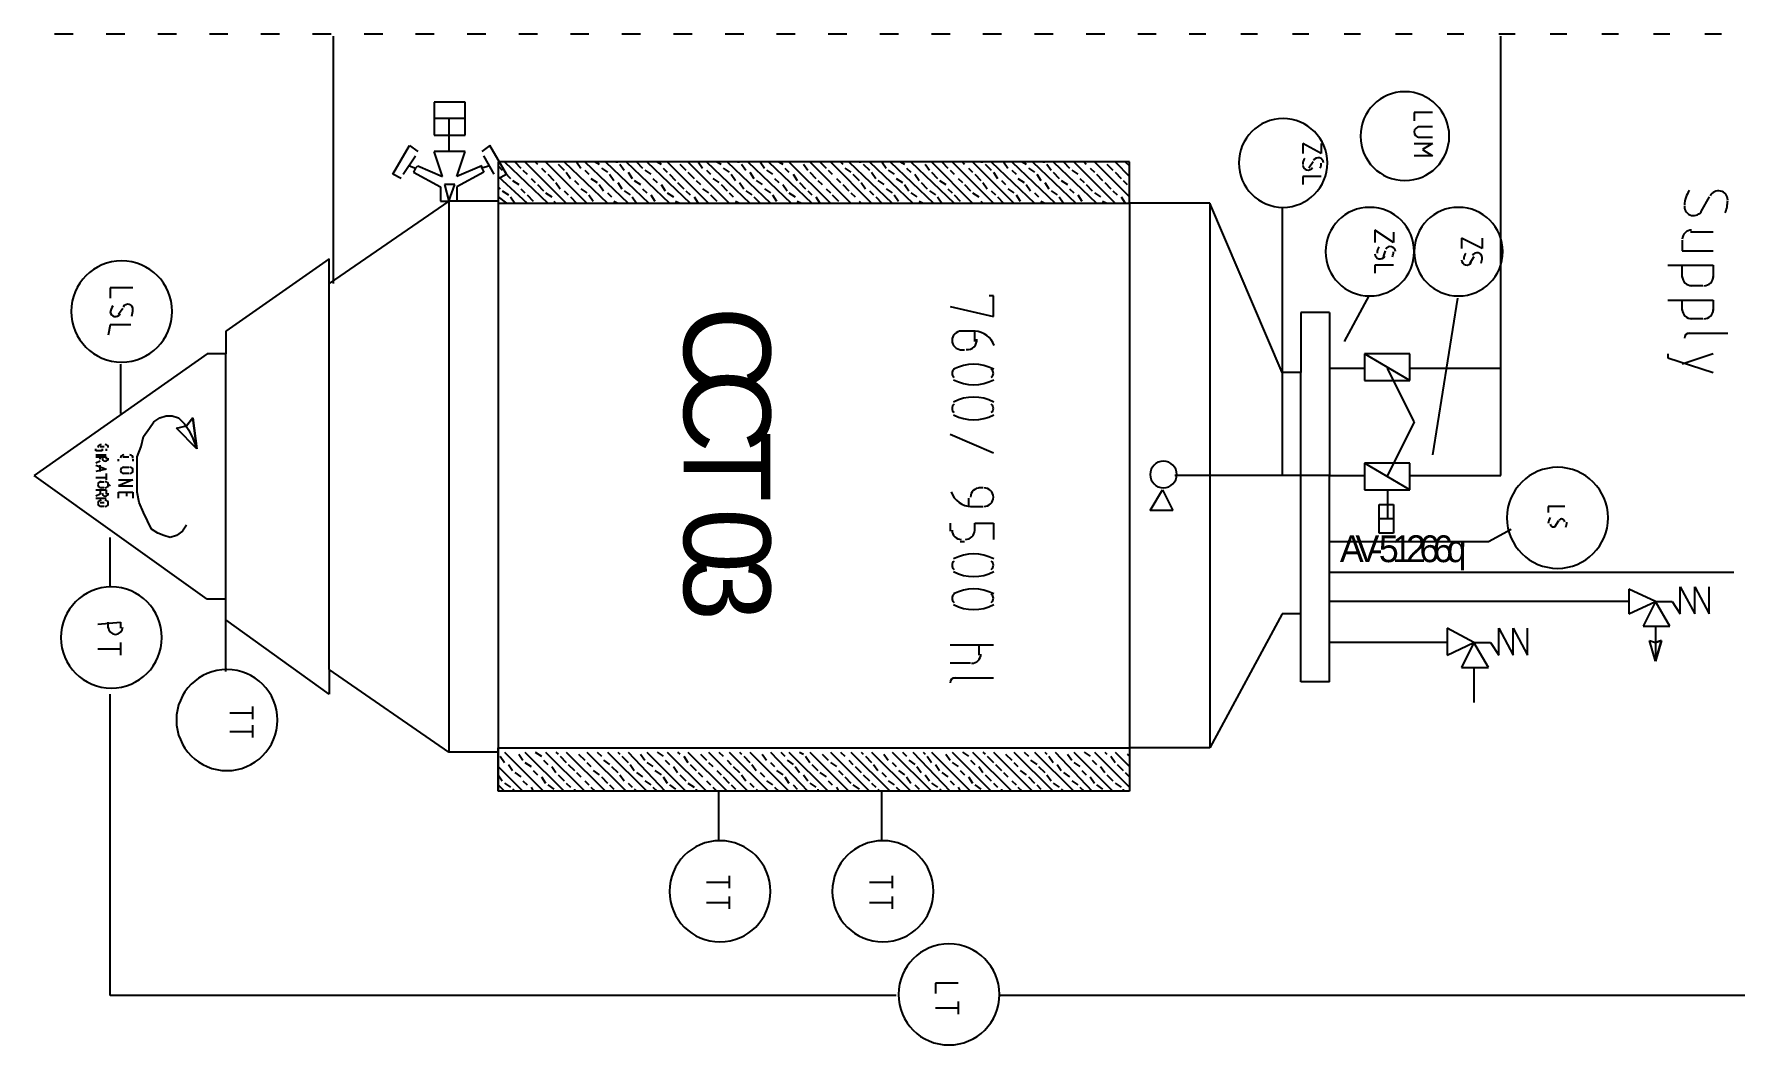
# Model space of a CAD drawing. Header units: millimetres. Extents: x 0 to 33.1, y 1.5 to 45.3.
# Drawn here: x 9.564 to 10.939, y 29.433 to 30.249 of the extents above; entities that cross this region are included whole.
import ezdxf

# ---------------------------------------------------------------- set-up
doc = ezdxf.new("R2010")
doc.units = ezdxf.units.MM
doc.header["$MEASUREMENT"] = 0
doc.layers.get('0').update_dxf_attribs({"linetype": 'CONTINUOUS'})

msp = doc.modelspace()

# ---------------------------------------------------------------- linework, layer by layer
at = {"color": 140, "linetype": 'Continuous'}
for p, q in [((9.59614, 30.2494), (9.58111, 30.2494)), ((9.63781, 30.2494), (9.62278, 30.2494)), ((9.67947, 30.2494), (9.66444, 30.2494)), ((9.72114, 30.2494), (9.70611, 30.2494)), ((9.76281, 30.2494), (9.74778, 30.2494)), ((9.80447, 30.2494), (9.78944, 30.2494)), ((9.8061, 30.2478), (9.8061, 30.0478)), ((9.84614, 30.2494), (9.83111, 30.2494)), ((9.88781, 30.2494), (9.87278, 30.2494)), ((9.92947, 30.2494), (9.91444, 30.2494)), ((9.97114, 30.2494), (9.95611, 30.2494)), ((10.0128, 30.2494), (9.99778, 30.2494)), ((10.0545, 30.2494), (10.0394, 30.2494)), ((10.0961, 30.2494), (10.0811, 30.2494)), ((10.1378, 30.2494), (10.1228, 30.2494)), ((10.1795, 30.2494), (10.1644, 30.2494)), ((10.2211, 30.2494), (10.2061, 30.2494)), ((10.2628, 30.2494), (10.2478, 30.2494)), ((10.3045, 30.2494), (10.2894, 30.2494)), ((10.3461, 30.2494), (10.3311, 30.2494)), ((10.3878, 30.2494), (10.3728, 30.2494)), ((10.4295, 30.2494), (10.4144, 30.2494)), ((10.4711, 30.2494), (10.4561, 30.2494)), ((10.5111, 30.2494), (10.4978, 30.2494)), ((10.5528, 30.2494), (10.5394, 30.2494)), ((10.5945, 30.2494), (10.5811, 30.2494)), ((10.6361, 30.2494), (10.6228, 30.2494)), ((10.6778, 30.2494), (10.6644, 30.2494)), ((10.7195, 30.2494), (10.7061, 30.2494)), ((10.7611, 30.2494), (10.7478, 30.2494)), ((10.7495, 29.9761), (10.7495, 30.2478)), ((10.8028, 30.2494), (10.7894, 30.2494)), ((10.8445, 30.2494), (10.8311, 30.2494)), ((10.8861, 30.2494), (10.8728, 30.2494)), ((10.9278, 30.2494), (10.9144, 30.2494)), ((9.91276, 30.1944), (9.88781, 30.1944)), ((9.88781, 30.1944), (9.88781, 30.1678)), ((9.91276, 30.1678), (9.91276, 30.1944)), ((9.91276, 30.1811), (9.88781, 30.1811)), ((9.89947, 30.1811), (9.89947, 30.1544)), ((10.6944, 30.1861), (10.6795, 30.1861)), ((10.6795, 30.1861), (10.6795, 30.1794)), ((9.88781, 30.1678), (9.91276, 30.1678)), ((10.6944, 30.1744), (10.6828, 30.1744)), ((10.6828, 30.1661), (10.6944, 30.1661)), ((9.85444, 30.1361), (9.86778, 30.1594)), ((9.86279, 30.1361), (9.87278, 30.1511)), ((9.86279, 30.1361), (9.87278, 30.1511)), ((9.86778, 30.1594), (9.87446, 30.1544)), ((9.91276, 30.1544), (9.88781, 30.1544)), ((9.89442, 30.1344), (9.88781, 30.1544)), ((9.90608, 30.1344), (9.91276, 30.1544)), ((9.93278, 30.1594), (9.92611, 30.1544)), ((9.93608, 30.1361), (9.92779, 30.1511)), ((9.94612, 30.1361), (9.93278, 30.1594)), ((10.6044, 30.1528), (10.5895, 30.1611)), ((10.5895, 30.1611), (10.5895, 30.1528)), ((10.6044, 30.1611), (10.6044, 30.1528)), ((10.6795, 30.1611), (10.6944, 30.1611)), ((10.6944, 30.1511), (10.6795, 30.1511)), ((10.6944, 30.1611), (10.6861, 30.1561)), ((10.6861, 30.1561), (10.6944, 30.1511)), ((9.86111, 30.1328), (9.85444, 30.1361)), ((9.86778, 30.1428), (9.87278, 30.1411)), ((9.87278, 30.1411), (9.8711, 30.1378)), ((9.8711, 30.1378), (9.89279, 30.1261)), ((9.87278, 30.1411), (9.87446, 30.1428)), ((9.87278, 30.1411), (9.87278, 30.1411)), ((9.87446, 30.1428), (9.89442, 30.1344)), ((9.92611, 30.1428), (9.90608, 30.1344)), ((9.92779, 30.1378), (9.90608, 30.1261)), ((9.92611, 30.1411), (9.92611, 30.1428)), ((9.93278, 30.1428), (9.92611, 30.1411)), ((9.92611, 30.1411), (9.92611, 30.1411)), ((9.92611, 30.1411), (9.92779, 30.1378)), ((9.93946, 30.1461), (9.93946, 29.6378)), ((10.4494, 30.1461), (9.93946, 30.1461)), ((9.93946, 30.1461), (9.93946, 30.1128)), ((10.4494, 30.1461), (9.93946, 30.1461)), ((9.93946, 30.1428), (9.94276, 30.1394)), ((9.93946, 30.1328), (9.94612, 30.1361)), ((9.94444, 30.1461), (9.97944, 30.1128)), ((9.94444, 30.1378), (9.94943, 30.1328)), ((9.95281, 30.1461), (9.95779, 30.1411)), ((9.95942, 30.1394), (9.96278, 30.1361)), ((9.9611, 30.1461), (9.99447, 30.1128)), ((9.96946, 30.1461), (9.97114, 30.1444)), ((9.97444, 30.1411), (9.97775, 30.1378)), ((9.97775, 30.1461), (10.0111, 30.1128)), ((9.97944, 30.1361), (9.98443, 30.1311)), ((9.98611, 30.1461), (9.98611, 30.1461)), ((9.98779, 30.1444), (9.99278, 30.1394)), ((9.99278, 30.1461), (10.0278, 30.1128)), ((9.99447, 30.1378), (9.99778, 30.1328)), ((10.0028, 30.1461), (10.0061, 30.1411)), ((10.0094, 30.1461), (10.0444, 30.1128)), ((10.0094, 30.1394), (10.0128, 30.1361)), ((10.0178, 30.1461), (10.0211, 30.1444)), ((10.0228, 30.1411), (10.0278, 30.1378)), ((10.0261, 30.1461), (10.0611, 30.1128)), ((10.0295, 30.1361), (10.0328, 30.1311)), ((10.0344, 30.1461), (10.0361, 30.1461)), ((10.0378, 30.1444), (10.0411, 30.1394)), ((10.0428, 30.1461), (10.0778, 30.1128)), ((10.0444, 30.1378), (10.0478, 30.1328)), ((10.0511, 30.1461), (10.0561, 30.1411)), ((10.0578, 30.1394), (10.0628, 30.1361)), ((10.0595, 30.1461), (10.0945, 30.1128)), ((10.0678, 30.1461), (10.0711, 30.1444)), ((10.0727, 30.1411), (10.0761, 30.1378)), ((10.0761, 30.1461), (10.1094, 30.1128)), ((10.0778, 30.1361), (10.0828, 30.1311)), ((10.0844, 30.1461), (10.0844, 30.1461)), ((10.0861, 30.1444), (10.0911, 30.1394)), ((10.0928, 30.1461), (10.1261, 30.1128)), ((10.0928, 30.1378), (10.0978, 30.1328)), ((10.1011, 30.1461), (10.1044, 30.1411)), ((10.1078, 30.1461), (10.1428, 30.1128)), ((10.1078, 30.1394), (10.1111, 30.1361)), ((10.1161, 30.1461), (10.1195, 30.1444)), ((10.1211, 30.1411), (10.1261, 30.1378)), ((10.1245, 30.1461), (10.1594, 30.1128)), ((10.1278, 30.1361), (10.1311, 30.1311)), ((10.1328, 30.1461), (10.1344, 30.1461)), ((10.1361, 30.1444), (10.1394, 30.1394)), ((10.1411, 30.1461), (10.1761, 30.1128)), ((10.1428, 30.1378), (10.1461, 30.1328)), ((10.1511, 30.1461), (10.1545, 30.1411)), ((10.1561, 30.1394), (10.1611, 30.1361)), ((10.1578, 30.1461), (10.1928, 30.1128)), ((10.1661, 30.1461), (10.1694, 30.1444)), ((10.1711, 30.1411), (10.1744, 30.1378)), ((10.1744, 30.1461), (10.2078, 30.1128)), ((10.1778, 30.1361), (10.1811, 30.1311)), ((10.1828, 30.1461), (10.1828, 30.1461)), ((10.1861, 30.1444), (10.1895, 30.1394)), ((10.1911, 30.1461), (10.2244, 30.1128)), ((10.1911, 30.1378), (10.1961, 30.1328)), ((10.1994, 30.1461), (10.2044, 30.1411)), ((10.2061, 30.1394), (10.2094, 30.1361)), ((10.2078, 30.1461), (10.2411, 30.1128)), ((10.2161, 30.1461), (10.2178, 30.1444)), ((10.2195, 30.1411), (10.2244, 30.1378)), ((10.2228, 30.1461), (10.2578, 30.1128)), ((10.2261, 30.1361), (10.2311, 30.1311)), ((10.2311, 30.1461), (10.2328, 30.1461)), ((10.2344, 30.1444), (10.2394, 30.1394)), ((10.2394, 30.1461), (10.2745, 30.1128)), ((10.2411, 30.1378), (10.2445, 30.1328)), ((10.2495, 30.1461), (10.2528, 30.1411)), ((10.2544, 30.1394), (10.2594, 30.1361)), ((10.2561, 30.1461), (10.2911, 30.1128)), ((10.2644, 30.1461), (10.2678, 30.1444)), ((10.2694, 30.1411), (10.2728, 30.1378)), ((10.2728, 30.1461), (10.3078, 30.1128)), ((10.2761, 30.1361), (10.2795, 30.1311)), ((10.2811, 30.1461), (10.2811, 30.1461)), ((10.2844, 30.1444), (10.2878, 30.1394)), ((10.2894, 30.1461), (10.3227, 30.1128)), ((10.2894, 30.1378), (10.2944, 30.1328)), ((10.2978, 30.1461), (10.3028, 30.1411)), ((10.3045, 30.1394), (10.3078, 30.1361)), ((10.3061, 30.1461), (10.3395, 30.1128)), ((10.3145, 30.1461), (10.3161, 30.1444)), ((10.3194, 30.1411), (10.3227, 30.1378)), ((10.3227, 30.1461), (10.3561, 30.1128)), ((10.3244, 30.1361), (10.3294, 30.1311)), ((10.3294, 30.1461), (10.3311, 30.1461)), ((10.3328, 30.1444), (10.3378, 30.1394)), ((10.3378, 30.1461), (10.3728, 30.1128)), ((10.3395, 30.1378), (10.3428, 30.1328)), ((10.3478, 30.1461), (10.3511, 30.1411)), ((10.3544, 30.1461), (10.3894, 30.1128)), ((10.3544, 30.1394), (10.3578, 30.1361)), ((10.3628, 30.1461), (10.3661, 30.1444)), ((10.3678, 30.1411), (10.3728, 30.1378)), ((10.3711, 30.1461), (10.4061, 30.1128)), ((10.3745, 30.1361), (10.3778, 30.1311)), ((10.3794, 30.1461), (10.3811, 30.1461)), ((10.3828, 30.1444), (10.3861, 30.1394)), ((10.3878, 30.1461), (10.4228, 30.1128)), ((10.3878, 30.1378), (10.3928, 30.1328)), ((10.3961, 30.1461), (10.4011, 30.1411)), ((10.4028, 30.1394), (10.4078, 30.1361)), ((10.4045, 30.1461), (10.4378, 30.1128)), ((10.4128, 30.1461), (10.4144, 30.1444)), ((10.4178, 30.1411), (10.4211, 30.1378)), ((10.4211, 30.1461), (10.4494, 30.1178)), ((10.4228, 30.1361), (10.4278, 30.1311)), ((10.4295, 30.1461), (10.4295, 30.1461)), ((10.4311, 30.1444), (10.4361, 30.1394)), ((10.4378, 30.1461), (10.4494, 30.1344)), ((10.4378, 30.1378), (10.4428, 30.1328)), ((10.4461, 30.1461), (10.4494, 30.1428)), ((10.4494, 30.1128), (10.4494, 30.1461)), ((10.4494, 30.1128), (10.4494, 30.1461)), ((10.5978, 30.1461), (10.5945, 30.1411)), ((10.7495, 29.8928), (10.7495, 30.1378)), ((9.89279, 30.1261), (9.89279, 30.1144)), ((9.90446, 30.1278), (9.89611, 30.1278)), ((9.89611, 30.1278), (9.89947, 30.1144)), ((9.89947, 30.1144), (9.90446, 30.1278)), ((9.90608, 30.1261), (9.90608, 30.1144)), ((9.93946, 30.1344), (9.96278, 30.1128)), ((9.93946, 30.1261), (9.94114, 30.1244)), ((9.94276, 30.1228), (9.94775, 30.1194)), ((9.95111, 30.1311), (9.95611, 30.1278)), ((9.95779, 30.1244), (9.9611, 30.1211)), ((9.9661, 30.1328), (9.96946, 30.1294)), ((9.97114, 30.1278), (9.97613, 30.1228)), ((9.98611, 30.1294), (9.98942, 30.1244)), ((9.99278, 30.1228), (9.9961, 30.1194)), ((10.0011, 30.1311), (10.0044, 30.1278)), ((10.0061, 30.1244), (10.0111, 30.1211)), ((10.0144, 30.1328), (10.0194, 30.1294)), ((10.0211, 30.1278), (10.0245, 30.1228)), ((10.0361, 30.1294), (10.0394, 30.1244)), ((10.0411, 30.1228), (10.0461, 30.1194)), ((10.0494, 30.1311), (10.0545, 30.1278)), ((10.0561, 30.1244), (10.0595, 30.1211)), ((10.0645, 30.1328), (10.0678, 30.1294)), ((10.0711, 30.1278), (10.0744, 30.1228)), ((10.0844, 30.1294), (10.0895, 30.1244)), ((10.0911, 30.1228), (10.0945, 30.1194)), ((10.0994, 30.1311), (10.1028, 30.1278)), ((10.1044, 30.1244), (10.1094, 30.1211)), ((10.1128, 30.1328), (10.1178, 30.1294)), ((10.1195, 30.1278), (10.1245, 30.1228)), ((10.1344, 30.1294), (10.1378, 30.1244)), ((10.1394, 30.1228), (10.1444, 30.1194)), ((10.1478, 30.1311), (10.1528, 30.1278)), ((10.1545, 30.1244), (10.1594, 30.1211)), ((10.1628, 30.1328), (10.1661, 30.1294)), ((10.1694, 30.1278), (10.1728, 30.1228)), ((10.1828, 30.1294), (10.1878, 30.1244)), ((10.1895, 30.1228), (10.1928, 30.1194)), ((10.1977, 30.1311), (10.2011, 30.1278)), ((10.2044, 30.1244), (10.2078, 30.1211)), ((10.2128, 30.1328), (10.2161, 30.1294)), ((10.2178, 30.1278), (10.2228, 30.1228)), ((10.2328, 30.1294), (10.2361, 30.1244)), ((10.2394, 30.1228), (10.2428, 30.1194)), ((10.2461, 30.1311), (10.2511, 30.1278)), ((10.2528, 30.1244), (10.2578, 30.1211)), ((10.2611, 30.1328), (10.2661, 30.1294)), ((10.2678, 30.1278), (10.2711, 30.1228)), ((10.2811, 30.1294), (10.2861, 30.1244)), ((10.2878, 30.1228), (10.2928, 30.1194)), ((10.2961, 30.1311), (10.3011, 30.1278)), ((10.3028, 30.1244), (10.3061, 30.1211)), ((10.3111, 30.1328), (10.3145, 30.1294)), ((10.3161, 30.1278), (10.3211, 30.1228)), ((10.3311, 30.1294), (10.3344, 30.1244)), ((10.3378, 30.1228), (10.3411, 30.1194)), ((10.3461, 30.1311), (10.3494, 30.1278)), ((10.3511, 30.1244), (10.3561, 30.1211)), ((10.3594, 30.1328), (10.3644, 30.1294)), ((10.3661, 30.1278), (10.3695, 30.1228)), ((10.3811, 30.1294), (10.3844, 30.1244)), ((10.3861, 30.1228), (10.3911, 30.1194)), ((10.3944, 30.1311), (10.3995, 30.1278)), ((10.4011, 30.1244), (10.4045, 30.1211)), ((10.4094, 30.1328), (10.4128, 30.1294)), ((10.4144, 30.1278), (10.4194, 30.1228)), ((10.4295, 30.1294), (10.4345, 30.1244)), ((10.4361, 30.1228), (10.4395, 30.1194)), ((10.4444, 30.1311), (10.4477, 30.1278)), ((10.6044, 30.1344), (10.5895, 30.1344)), ((10.5895, 30.1344), (10.5895, 30.1278)), ((9.89947, 30.1144), (9.80279, 30.0478)), ((9.89947, 30.1144), (9.80279, 30.0478)), ((9.89279, 30.1144), (9.89947, 30.1144)), ((9.93946, 30.1144), (9.89947, 30.1144)), ((9.89947, 30.1144), (9.89947, 29.6694)), ((9.93946, 30.1144), (9.89947, 30.1144)), ((9.93946, 30.1144), (9.89947, 30.1144)), ((9.93946, 30.1144), (9.89947, 30.1144)), ((9.90608, 30.1144), (9.89947, 30.1144)), ((9.93946, 30.1178), (9.94612, 30.1128)), ((9.93946, 30.1128), (10.4494, 30.1128)), ((9.94943, 30.1178), (9.95281, 30.1128)), ((9.96278, 30.1194), (9.96778, 30.1144)), ((9.96946, 30.1128), (9.97114, 30.1128)), ((9.97775, 30.1211), (9.98281, 30.1178)), ((9.98443, 30.1144), (9.98611, 30.1128)), ((9.99778, 30.1178), (10.0028, 30.1128)), ((10.0128, 30.1194), (10.0161, 30.1144)), ((10.0194, 30.1128), (10.0194, 30.1128)), ((10.0278, 30.1211), (10.0311, 30.1178)), ((10.0328, 30.1144), (10.0361, 30.1128)), ((10.0478, 30.1178), (10.0511, 30.1128)), ((10.0628, 30.1194), (10.0661, 30.1144)), ((10.0678, 30.1128), (10.0694, 30.1128)), ((10.0761, 30.1211), (10.0811, 30.1178)), ((10.0828, 30.1144), (10.0861, 30.1128)), ((10.0978, 30.1178), (10.1011, 30.1128)), ((10.1111, 30.1194), (10.1161, 30.1144)), ((10.1178, 30.1128), (10.1178, 30.1128)), ((10.1261, 30.1211), (10.1294, 30.1178)), ((10.1311, 30.1144), (10.1344, 30.1128)), ((10.1461, 30.1178), (10.1511, 30.1128)), ((10.1611, 30.1194), (10.1644, 30.1144)), ((10.1661, 30.1128), (10.1678, 30.1128)), ((10.1744, 30.1211), (10.1795, 30.1178)), ((10.1811, 30.1144), (10.1845, 30.1128)), ((10.1961, 30.1178), (10.1994, 30.1128)), ((10.2094, 30.1194), (10.2145, 30.1144)), ((10.2161, 30.1128), (10.2161, 30.1128)), ((10.2244, 30.1211), (10.2278, 30.1178)), ((10.2311, 30.1144), (10.2328, 30.1128)), ((10.2445, 30.1178), (10.2495, 30.1128)), ((10.2594, 30.1194), (10.2628, 30.1144)), ((10.2661, 30.1128), (10.2661, 30.1128)), ((10.2728, 30.1211), (10.2778, 30.1178)), ((10.2795, 30.1144), (10.2828, 30.1128)), ((10.2944, 30.1178), (10.2978, 30.1128)), ((10.3078, 30.1194), (10.3128, 30.1144)), ((10.3145, 30.1128), (10.3161, 30.1128)), ((10.3227, 30.1211), (10.3278, 30.1178)), ((10.3294, 30.1144), (10.3311, 30.1128)), ((10.3428, 30.1178), (10.3478, 30.1128)), ((10.3578, 30.1194), (10.3611, 30.1144)), ((10.3644, 30.1128), (10.3644, 30.1128)), ((10.3728, 30.1211), (10.3761, 30.1178)), ((10.3778, 30.1144), (10.3811, 30.1128)), ((10.3928, 30.1178), (10.3961, 30.1128)), ((10.4078, 30.1194), (10.4111, 30.1144)), ((10.4128, 30.1128), (10.4144, 30.1128)), ((10.4211, 30.1211), (10.4261, 30.1178)), ((10.4278, 30.1144), (10.4311, 30.1128)), ((10.4428, 30.1178), (10.4461, 30.1128)), ((10.5144, 30.1128), (10.4494, 30.1128)), ((10.4494, 30.1128), (10.4494, 29.6728)), ((10.5727, 29.9761), (10.5144, 30.1128)), ((10.5144, 30.1128), (10.5144, 29.6728)), ((10.5727, 30.1094), (10.5727, 29.8928)), ((10.9178, 30.1178), (10.9111, 30.1061)), ((10.6628, 30.0811), (10.6478, 30.0911)), ((10.6478, 30.0911), (10.6478, 30.0811)), ((10.6628, 30.0894), (10.6628, 30.0811)), ((10.7344, 30.0761), (10.7178, 30.0844)), ((10.7178, 30.0844), (10.7178, 30.0761)), ((10.7344, 30.0844), (10.7344, 30.0761)), ((10.8961, 30.0828), (10.8961, 30.0744)), ((10.9211, 30.0894), (10.9028, 30.0894)), ((9.80279, 30.0678), (9.71946, 30.0094)), ((9.80279, 30.0478), (9.80279, 30.0678)), ((10.6561, 30.0744), (10.6545, 30.0694)), ((10.7278, 30.0694), (10.7244, 30.0644)), ((10.8961, 30.0744), (10.9211, 30.0744)), ((10.6628, 30.0628), (10.6478, 30.0628)), ((10.6478, 30.0628), (10.6478, 30.0561)), ((10.8844, 30.0628), (10.9211, 30.0628)), ((10.8961, 30.0528), (10.8961, 30.0628)), ((10.9211, 30.0628), (10.9211, 30.0528)), ((9.64442, 30.0444), (9.62608, 30.0444)), ((9.62608, 30.0444), (9.62608, 30.0361)), ((9.80279, 29.7361), (9.80279, 30.0478)), ((10.9128, 30.0461), (10.9028, 30.0461)), ((9.63613, 30.0278), (9.63276, 30.0228)), ((10.3045, 30.0294), (10.3395, 30.0211)), ((10.3395, 30.0378), (10.3361, 30.0378)), ((10.3395, 30.0211), (10.3395, 30.0378)), ((10.6428, 30.0378), (10.6228, 30.0011)), ((10.7145, 30.0361), (10.6944, 29.9094)), ((10.8844, 30.0344), (10.9211, 30.0344)), ((10.8961, 30.0261), (10.8961, 30.0344)), ((10.9211, 30.0344), (10.9211, 30.0261)), ((9.62608, 30.0144), (9.62446, 30.0061)), ((9.64279, 30.0144), (9.62608, 30.0144)), ((10.6111, 30.0244), (10.5878, 30.0244)), ((10.5878, 30.0244), (10.5878, 29.9761)), ((10.6111, 30.0244), (10.6111, 29.8928)), ((10.9128, 30.0194), (10.9028, 30.0194)), ((9.71946, 30.0094), (9.71946, 29.9911)), ((10.3244, 30.0094), (10.3128, 30.0094)), ((10.3244, 30.0011), (10.3244, 30.0094)), ((10.9011, 30.0078), (10.9328, 30.0078)), ((9.70443, 29.9911), (9.56446, 29.8928)), ((9.71946, 29.9911), (9.70443, 29.9911)), ((9.71946, 29.7928), (9.71946, 29.9911)), ((10.3128, 29.9944), (10.3161, 29.9944)), ((10.6761, 29.9911), (10.6394, 29.9911)), ((10.6394, 29.9911), (10.6394, 29.9694)), ((10.6761, 29.9694), (10.6394, 29.9911)), ((10.6761, 29.9694), (10.6761, 29.9911)), ((10.8844, 29.9911), (10.8844, 29.9878)), ((10.8844, 29.9878), (10.9211, 29.9761)), ((10.9211, 29.9911), (10.8961, 29.9828)), ((9.63444, 29.9828), (9.63444, 29.9428)), ((10.5878, 29.9761), (10.5727, 29.9761)), ((10.5878, 29.7811), (10.5878, 29.9761)), ((10.6111, 29.9794), (10.6394, 29.9794)), ((10.6795, 29.9361), (10.6578, 29.9794)), ((10.6761, 29.9794), (10.7495, 29.9794)), ((10.6394, 29.9694), (10.6761, 29.9694)), ((9.65278, 29.9244), (9.65776, 29.9311)), ((9.65776, 29.9311), (9.66114, 29.9361)), ((9.66114, 29.9361), (9.66613, 29.9394)), ((9.66613, 29.9394), (9.67111, 29.9411)), ((9.67111, 29.9411), (9.67611, 29.9411)), ((9.67611, 29.9411), (9.6811, 29.9394)), ((9.67947, 29.9311), (9.68778, 29.9328)), ((9.67947, 29.9311), (9.68778, 29.9328)), ((9.69612, 29.9144), (9.67947, 29.9311)), ((9.69612, 29.9144), (9.67947, 29.9311)), ((9.6811, 29.9394), (9.68608, 29.9344)), ((9.68608, 29.9344), (9.68946, 29.9294)), ((9.69276, 29.9394), (9.68778, 29.9328)), ((9.68778, 29.9328), (9.69276, 29.9394)), ((9.69612, 29.9144), (9.69276, 29.9394)), ((9.69276, 29.9394), (9.69612, 29.9144)), ((10.6795, 29.9361), (10.6578, 29.8928)), ((9.6511, 29.9161), (9.65278, 29.9244)), ((9.68946, 29.9294), (9.69276, 29.9228)), ((9.69276, 29.9228), (9.69612, 29.9144)), ((10.3045, 29.9261), (10.3395, 29.9111)), ((9.61442, 29.9128), (9.61442, 29.9144)), ((9.61947, 29.9128), (9.61442, 29.9128)), ((9.61442, 29.9094), (9.62278, 29.9094)), ((9.61442, 29.9078), (9.62278, 29.9078)), ((9.61778, 29.9044), (9.61442, 29.9028)), ((9.61778, 29.9161), (9.6211, 29.9161)), ((9.61778, 29.9061), (9.61778, 29.9078)), ((9.61947, 29.9144), (9.61947, 29.9128)), ((9.62278, 29.9144), (9.62278, 29.9128)), ((9.62278, 29.9078), (9.62278, 29.9061)), ((9.63276, 29.9044), (9.63276, 29.9061)), ((9.63613, 29.9078), (9.64111, 29.9078)), ((9.64442, 29.9061), (9.64442, 29.9044)), ((9.64779, 29.9078), (9.6511, 29.9161)), ((9.64779, 29.8978), (9.64779, 29.9078)), ((10.6761, 29.9028), (10.6394, 29.9028)), ((10.6394, 29.9028), (10.6394, 29.8811)), ((10.6761, 29.8811), (10.6394, 29.9028)), ((10.6761, 29.8811), (10.6761, 29.9028)), ((9.70443, 29.7928), (9.56446, 29.8928)), ((9.61442, 29.9011), (9.62278, 29.8978)), ((9.62278, 29.8978), (9.61442, 29.8961)), ((9.61442, 29.8911), (9.62278, 29.8911)), ((9.61778, 29.8961), (9.61778, 29.9011)), ((9.62278, 29.8944), (9.62278, 29.8894)), ((9.63276, 29.8894), (9.64442, 29.8894)), ((9.64442, 29.8894), (9.63276, 29.8844)), ((9.63613, 29.8994), (9.64111, 29.8994)), ((9.64111, 29.8944), (9.63613, 29.8944)), ((9.64779, 29.8894), (9.64779, 29.8978)), ((9.64779, 29.8794), (9.64779, 29.8894)), ((10.6111, 29.8928), (10.4861, 29.8928)), ((10.6111, 29.8928), (10.6394, 29.8928)), ((10.6111, 29.7261), (10.6111, 29.8928)), ((10.6761, 29.8928), (10.7495, 29.8928)), ((9.61442, 29.8811), (9.62278, 29.8811)), ((9.61778, 29.8778), (9.61442, 29.8761)), ((9.61778, 29.8878), (9.6211, 29.8878)), ((9.6211, 29.8828), (9.61778, 29.8828)), ((9.61778, 29.8811), (9.61778, 29.8778)), ((9.62278, 29.8811), (9.62278, 29.8778)), ((9.62446, 29.8861), (9.62608, 29.8844)), ((9.63276, 29.8844), (9.64442, 29.8844)), ((9.63276, 29.8744), (9.63276, 29.8794)), ((9.63276, 29.8794), (9.64442, 29.8794)), ((9.63943, 29.8761), (9.63943, 29.8794)), ((9.64442, 29.8794), (9.64442, 29.8744)), ((9.64947, 29.8711), (9.64779, 29.8794)), ((10.3311, 29.8828), (10.3278, 29.8828)), ((10.4661, 29.8644), (10.4761, 29.8811)), ((10.4761, 29.8811), (10.4844, 29.8644)), ((10.6394, 29.8811), (10.6761, 29.8811)), ((10.6578, 29.8811), (10.6578, 29.8578)), ((9.61442, 29.8744), (9.62278, 29.8744)), ((9.61778, 29.8711), (9.6211, 29.8711)), ((9.6211, 29.8678), (9.61778, 29.8678)), ((9.65278, 29.8628), (9.64947, 29.8711)), ((9.65608, 29.8561), (9.65278, 29.8628)), ((10.3194, 29.8744), (10.3194, 29.8678)), ((10.3211, 29.8678), (10.3311, 29.8678)), ((10.4844, 29.8644), (10.4661, 29.8644)), ((10.6511, 29.8694), (10.6628, 29.8694)), ((10.6511, 29.8461), (10.6511, 29.8694)), ((10.6628, 29.8694), (10.6628, 29.8461)), ((10.8011, 29.8678), (10.7878, 29.8678)), ((10.7878, 29.8678), (10.7878, 29.8628)), ((9.65944, 29.8494), (9.65608, 29.8561)), ((9.66444, 29.8461), (9.65944, 29.8494)), ((9.68446, 29.8478), (9.67947, 29.8444)), ((9.68778, 29.8528), (9.68446, 29.8478)), ((10.3045, 29.8544), (10.3045, 29.8478)), ((10.3244, 29.8478), (10.3244, 29.8544)), ((10.3244, 29.8544), (10.3395, 29.8544)), ((10.3395, 29.8544), (10.3395, 29.8411)), ((10.6628, 29.8578), (10.6511, 29.8578)), ((10.7394, 29.8394), (10.7578, 29.8494)), ((10.7961, 29.8561), (10.7928, 29.8511)), ((9.62608, 29.8028), (9.62608, 29.8428)), ((9.66943, 29.8444), (9.66444, 29.8461)), ((9.67443, 29.8428), (9.66943, 29.8444)), ((9.67947, 29.8444), (9.67443, 29.8428)), ((10.3128, 29.8394), (10.3161, 29.8394)), ((10.6111, 29.8394), (10.7394, 29.8394)), ((10.6628, 29.8461), (10.6511, 29.8461)), ((10.9378, 29.8144), (10.6111, 29.8144)), ((9.71946, 29.7928), (9.70443, 29.7928)), ((9.71946, 29.7761), (9.71946, 29.7928)), ((10.8745, 29.7911), (10.8528, 29.8011)), ((10.8528, 29.8011), (10.8528, 29.7811)), ((10.8944, 29.7811), (10.8944, 29.8028)), ((10.8944, 29.8028), (10.9061, 29.7811)), ((10.9061, 29.7811), (10.9061, 29.8028)), ((10.9061, 29.8028), (10.9178, 29.7811)), ((10.9178, 29.7811), (10.9178, 29.8028)), ((10.5727, 29.7811), (10.5144, 29.6728)), ((10.5878, 29.7811), (10.5727, 29.7811)), ((10.5878, 29.7261), (10.5878, 29.7811)), ((10.8528, 29.7911), (10.6111, 29.7911)), ((10.8528, 29.7811), (10.8745, 29.7911)), ((10.8745, 29.7911), (10.8644, 29.7711)), ((10.8861, 29.7711), (10.8745, 29.7911)), ((10.8745, 29.7911), (10.8878, 29.7911)), ((10.8878, 29.7911), (10.8944, 29.7811)), ((9.6161, 29.7728), (9.63444, 29.7744)), ((9.62446, 29.7694), (9.62446, 29.7744)), ((9.63444, 29.7744), (9.63444, 29.7694)), ((9.80279, 29.7161), (9.71946, 29.7761)), ((9.71946, 29.7344), (9.71946, 29.7761)), ((10.7278, 29.7578), (10.7061, 29.7694)), ((10.7061, 29.7694), (10.7061, 29.7478)), ((10.7478, 29.7478), (10.7478, 29.7694)), ((10.7478, 29.7694), (10.7594, 29.7478)), ((10.7594, 29.7478), (10.7594, 29.7694)), ((10.7594, 29.7694), (10.7711, 29.7478)), ((10.7711, 29.7478), (10.7711, 29.7694)), ((10.8644, 29.7711), (10.8861, 29.7711)), ((10.8745, 29.7711), (10.8745, 29.7428)), ((9.6161, 29.7528), (9.63444, 29.7528)), ((9.63444, 29.7578), (9.63444, 29.7478)), ((10.3045, 29.7561), (10.3395, 29.7561)), ((10.3278, 29.7561), (10.3278, 29.7478)), ((10.7061, 29.7578), (10.6111, 29.7578)), ((10.7061, 29.7478), (10.7278, 29.7578)), ((10.7278, 29.7578), (10.7178, 29.7378)), ((10.7394, 29.7378), (10.7278, 29.7578)), ((10.7278, 29.7578), (10.7411, 29.7578)), ((10.7411, 29.7578), (10.7478, 29.7478)), ((10.8745, 29.7428), (10.8695, 29.7594)), ((10.8695, 29.7594), (10.8745, 29.7578)), ((10.8745, 29.7428), (10.8794, 29.7594)), ((10.8794, 29.7594), (10.8745, 29.7578)), ((10.8745, 29.7578), (10.8794, 29.7594)), ((10.8794, 29.7594), (10.8745, 29.7428)), ((10.3211, 29.7411), (10.3045, 29.7411)), ((10.7178, 29.7378), (10.7394, 29.7378)), ((10.7278, 29.7378), (10.7278, 29.7094)), ((9.80279, 29.7361), (9.80279, 29.7161)), ((9.89947, 29.6694), (9.80279, 29.7361)), ((9.89947, 29.6694), (9.80279, 29.7361)), ((10.3078, 29.7294), (10.3395, 29.7294)), ((10.6111, 29.7261), (10.5878, 29.7261)), ((9.62608, 29.4728), (9.62608, 29.7161)), ((9.72276, 29.7011), (9.7411, 29.7011)), ((9.7411, 29.7061), (9.7411, 29.6961)), ((9.72276, 29.6861), (9.7411, 29.6861)), ((9.7411, 29.6911), (9.7411, 29.6811)), ((9.93946, 29.6694), (9.89947, 29.6694)), ((9.93946, 29.6694), (9.89947, 29.6694)), ((9.93946, 29.6378), (9.93946, 29.6728)), ((9.93946, 29.6728), (10.4494, 29.6728)), ((9.94444, 29.6694), (9.97613, 29.6378)), ((9.9611, 29.6694), (9.99278, 29.6378)), ((9.96946, 29.6694), (9.97444, 29.6661)), ((9.97775, 29.6694), (10.0094, 29.6378)), ((9.98611, 29.6694), (9.98779, 29.6678)), ((9.99447, 29.6694), (10.0261, 29.6378)), ((10.0111, 29.6694), (10.0428, 29.6378)), ((10.0194, 29.6694), (10.0228, 29.6661)), ((10.0278, 29.6694), (10.0595, 29.6378)), ((10.0361, 29.6694), (10.0378, 29.6678)), ((10.0444, 29.6694), (10.0744, 29.6378)), ((10.0595, 29.6694), (10.0911, 29.6378)), ((10.0678, 29.6694), (10.0727, 29.6661)), ((10.0761, 29.6694), (10.1078, 29.6378)), ((10.0844, 29.6694), (10.0861, 29.6678)), ((10.0928, 29.6694), (10.1245, 29.6378)), ((10.1094, 29.6694), (10.1411, 29.6378)), ((10.1178, 29.6694), (10.1211, 29.6661)), ((10.1261, 29.6694), (10.1578, 29.6378)), ((10.1344, 29.6694), (10.1361, 29.6678)), ((10.1428, 29.6694), (10.1744, 29.6378)), ((10.1594, 29.6694), (10.1895, 29.6378)), ((10.1678, 29.6694), (10.1711, 29.6661)), ((10.1744, 29.6694), (10.2061, 29.6378)), ((10.1828, 29.6694), (10.1861, 29.6678)), ((10.1911, 29.6694), (10.2228, 29.6378)), ((10.2078, 29.6694), (10.2394, 29.6378)), ((10.2161, 29.6694), (10.2195, 29.6661)), ((10.2244, 29.6694), (10.2561, 29.6378)), ((10.2328, 29.6694), (10.2344, 29.6678)), ((10.2411, 29.6694), (10.2728, 29.6378)), ((10.2578, 29.6694), (10.2894, 29.6378)), ((10.2661, 29.6694), (10.2694, 29.6661)), ((10.2745, 29.6694), (10.3045, 29.6378)), ((10.2828, 29.6694), (10.2844, 29.6678)), ((10.2894, 29.6694), (10.3211, 29.6378)), ((10.3061, 29.6694), (10.3378, 29.6378)), ((10.3145, 29.6694), (10.3194, 29.6661)), ((10.3227, 29.6694), (10.3544, 29.6378)), ((10.3311, 29.6694), (10.3328, 29.6678)), ((10.3395, 29.6694), (10.3711, 29.6378)), ((10.3561, 29.6694), (10.3878, 29.6378)), ((10.3644, 29.6694), (10.3678, 29.6661)), ((10.3728, 29.6694), (10.4045, 29.6378)), ((10.3811, 29.6694), (10.3828, 29.6678)), ((10.3894, 29.6694), (10.4194, 29.6378)), ((10.4045, 29.6694), (10.4361, 29.6378)), ((10.4128, 29.6694), (10.4178, 29.6661)), ((10.4211, 29.6694), (10.4494, 29.6411)), ((10.4295, 29.6694), (10.4311, 29.6678)), ((10.4378, 29.6694), (10.4494, 29.6578)), ((10.5144, 29.6728), (10.4494, 29.6728)), ((10.4494, 29.6728), (10.4494, 29.6378)), ((10.4494, 29.6728), (10.4494, 29.6378)), ((9.93946, 29.6578), (9.95942, 29.6378)), ((9.94114, 29.6661), (9.94444, 29.6611)), ((9.94775, 29.6594), (9.95111, 29.6544)), ((9.95611, 29.6678), (9.95942, 29.6628)), ((9.9611, 29.6611), (9.9661, 29.6578)), ((9.97613, 29.6628), (9.97944, 29.6594)), ((9.98281, 29.6578), (9.98611, 29.6528)), ((9.98942, 29.6661), (9.99447, 29.6611)), ((9.9961, 29.6594), (10.0011, 29.6544)), ((10.0044, 29.6678), (10.0094, 29.6628)), ((10.0111, 29.6611), (10.0144, 29.6578)), ((10.0245, 29.6628), (10.0295, 29.6594)), ((10.0311, 29.6578), (10.0361, 29.6528)), ((10.0394, 29.6661), (10.0444, 29.6611)), ((10.0461, 29.6594), (10.0494, 29.6544)), ((10.0545, 29.6678), (10.0578, 29.6628)), ((10.0595, 29.6611), (10.0645, 29.6578)), ((10.0744, 29.6628), (10.0778, 29.6594)), ((10.0811, 29.6578), (10.0844, 29.6528)), ((10.0895, 29.6661), (10.0928, 29.6611)), ((10.0945, 29.6594), (10.0994, 29.6544)), ((10.1028, 29.6678), (10.1078, 29.6628)), ((10.1094, 29.6611), (10.1128, 29.6578)), ((10.1245, 29.6628), (10.1278, 29.6594)), ((10.1294, 29.6578), (10.1344, 29.6528)), ((10.1378, 29.6661), (10.1428, 29.6611)), ((10.1444, 29.6594), (10.1478, 29.6544)), ((10.1528, 29.6678), (10.1561, 29.6628)), ((10.1594, 29.6611), (10.1628, 29.6578)), ((10.1728, 29.6628), (10.1778, 29.6594)), ((10.1795, 29.6578), (10.1828, 29.6528)), ((10.1878, 29.6661), (10.1911, 29.6611)), ((10.1928, 29.6594), (10.1977, 29.6544)), ((10.2011, 29.6678), (10.2061, 29.6628)), ((10.2078, 29.6611), (10.2128, 29.6578)), ((10.2228, 29.6628), (10.2261, 29.6594)), ((10.2278, 29.6578), (10.2328, 29.6528)), ((10.2361, 29.6661), (10.2411, 29.6611)), ((10.2428, 29.6594), (10.2461, 29.6544)), ((10.2511, 29.6678), (10.2544, 29.6628)), ((10.2578, 29.6611), (10.2611, 29.6578)), ((10.2711, 29.6628), (10.2761, 29.6594)), ((10.2778, 29.6578), (10.2811, 29.6528)), ((10.2861, 29.6661), (10.2894, 29.6611)), ((10.2928, 29.6594), (10.2961, 29.6544)), ((10.3011, 29.6678), (10.3045, 29.6628)), ((10.3061, 29.6611), (10.3111, 29.6578)), ((10.3211, 29.6628), (10.3244, 29.6594)), ((10.3278, 29.6578), (10.3311, 29.6528)), ((10.3344, 29.6661), (10.3395, 29.6611)), ((10.3411, 29.6594), (10.3461, 29.6544)), ((10.3494, 29.6678), (10.3544, 29.6628)), ((10.3561, 29.6611), (10.3594, 29.6578)), ((10.3695, 29.6628), (10.3745, 29.6594)), ((10.3761, 29.6578), (10.3811, 29.6528)), ((10.3844, 29.6661), (10.3878, 29.6611)), ((10.3911, 29.6594), (10.3944, 29.6544)), ((10.3995, 29.6678), (10.4028, 29.6628)), ((10.4045, 29.6611), (10.4094, 29.6578)), ((10.4194, 29.6628), (10.4228, 29.6594)), ((10.4261, 29.6578), (10.4295, 29.6528)), ((10.4345, 29.6661), (10.4378, 29.6611)), ((10.4395, 29.6594), (10.4444, 29.6544)), ((10.4477, 29.6678), (10.4494, 29.6661)), ((9.93946, 29.6511), (9.94276, 29.6461)), ((9.93946, 29.6428), (9.94444, 29.6378)), ((9.94444, 29.6444), (9.94943, 29.6411)), ((9.95281, 29.6528), (9.95779, 29.6494)), ((9.95942, 29.6461), (9.96278, 29.6428)), ((9.96778, 29.6544), (9.97114, 29.6511)), ((9.97444, 29.6494), (9.97775, 29.6444)), ((9.97944, 29.6428), (9.98443, 29.6394)), ((9.98779, 29.6511), (9.99278, 29.6461)), ((9.99447, 29.6444), (9.99778, 29.6411)), ((10.0028, 29.6528), (10.0061, 29.6494)), ((10.0094, 29.6461), (10.0128, 29.6428)), ((10.0161, 29.6544), (10.0211, 29.6511)), ((10.0228, 29.6494), (10.0278, 29.6444)), ((10.0295, 29.6428), (10.0328, 29.6394)), ((10.0378, 29.6511), (10.0411, 29.6461)), ((10.0444, 29.6444), (10.0478, 29.6411)), ((10.0511, 29.6528), (10.0561, 29.6494)), ((10.0578, 29.6461), (10.0628, 29.6428)), ((10.0661, 29.6544), (10.0711, 29.6511)), ((10.0727, 29.6494), (10.0761, 29.6444)), ((10.0778, 29.6428), (10.0828, 29.6394)), ((10.0861, 29.6511), (10.0911, 29.6461)), ((10.0928, 29.6444), (10.0978, 29.6411)), ((10.1011, 29.6528), (10.1044, 29.6494)), ((10.1078, 29.6461), (10.1111, 29.6428)), ((10.1161, 29.6544), (10.1195, 29.6511)), ((10.1211, 29.6494), (10.1261, 29.6444)), ((10.1278, 29.6428), (10.1311, 29.6394)), ((10.1361, 29.6511), (10.1394, 29.6461)), ((10.1428, 29.6444), (10.1461, 29.6411)), ((10.1511, 29.6528), (10.1545, 29.6494)), ((10.1561, 29.6461), (10.1611, 29.6428)), ((10.1644, 29.6544), (10.1694, 29.6511)), ((10.1711, 29.6494), (10.1744, 29.6444)), ((10.1778, 29.6428), (10.1811, 29.6394)), ((10.1861, 29.6511), (10.1895, 29.6461)), ((10.1911, 29.6444), (10.1961, 29.6411)), ((10.1994, 29.6528), (10.2044, 29.6494)), ((10.2061, 29.6461), (10.2094, 29.6428)), ((10.2145, 29.6544), (10.2178, 29.6511)), ((10.2195, 29.6494), (10.2244, 29.6444)), ((10.2261, 29.6428), (10.2311, 29.6394)), ((10.2344, 29.6511), (10.2394, 29.6461)), ((10.2411, 29.6444), (10.2445, 29.6411)), ((10.2495, 29.6528), (10.2528, 29.6494)), ((10.2544, 29.6461), (10.2594, 29.6428)), ((10.2628, 29.6544), (10.2678, 29.6511)), ((10.2694, 29.6494), (10.2728, 29.6444)), ((10.2761, 29.6428), (10.2795, 29.6394)), ((10.2844, 29.6511), (10.2878, 29.6461)), ((10.2894, 29.6444), (10.2944, 29.6411)), ((10.2978, 29.6528), (10.3028, 29.6494)), ((10.3045, 29.6461), (10.3078, 29.6428)), ((10.3128, 29.6544), (10.3161, 29.6511)), ((10.3194, 29.6494), (10.3227, 29.6444)), ((10.3244, 29.6428), (10.3294, 29.6394)), ((10.3328, 29.6511), (10.3378, 29.6461)), ((10.3395, 29.6444), (10.3428, 29.6411)), ((10.3478, 29.6528), (10.3511, 29.6494)), ((10.3544, 29.6461), (10.3578, 29.6428)), ((10.3611, 29.6544), (10.3661, 29.6511)), ((10.3678, 29.6494), (10.3728, 29.6444)), ((10.3745, 29.6428), (10.3778, 29.6394)), ((10.3828, 29.6511), (10.3861, 29.6461)), ((10.3878, 29.6444), (10.3928, 29.6411)), ((10.3961, 29.6528), (10.4011, 29.6494)), ((10.4028, 29.6461), (10.4078, 29.6428)), ((10.4111, 29.6544), (10.4144, 29.6511)), ((10.4178, 29.6494), (10.4211, 29.6444)), ((10.4228, 29.6428), (10.4278, 29.6394)), ((10.4311, 29.6511), (10.4361, 29.6461)), ((10.4378, 29.6444), (10.4428, 29.6411)), ((10.4461, 29.6528), (10.4494, 29.6494)), ((10.4494, 29.6378), (9.93946, 29.6378)), ((10.4494, 29.6378), (9.93946, 29.6378)), ((9.95111, 29.6394), (9.95281, 29.6378)), ((9.9661, 29.6411), (9.96778, 29.6378)), ((10.0011, 29.6394), (10.0011, 29.6378)), ((10.0144, 29.6411), (10.0178, 29.6378)), ((10.0494, 29.6394), (10.0511, 29.6378)), ((10.0645, 29.6411), (10.0678, 29.6378)), ((10.0994, 29.6394), (10.0994, 29.6378)), ((10.1128, 29.6411), (10.1161, 29.6378)), ((10.1178, 29.5978), (10.1178, 29.6378)), ((10.1478, 29.6394), (10.1495, 29.6378)), ((10.1628, 29.6411), (10.1661, 29.6378)), ((10.1977, 29.6394), (10.1977, 29.6378)), ((10.2128, 29.6411), (10.2145, 29.6378)), ((10.2461, 29.6394), (10.2478, 29.6378)), ((10.2495, 29.5978), (10.2495, 29.6378)), ((10.2611, 29.6411), (10.2644, 29.6378)), ((10.2961, 29.6394), (10.2978, 29.6378)), ((10.3111, 29.6411), (10.3128, 29.6378)), ((10.3461, 29.6394), (10.3461, 29.6378)), ((10.3594, 29.6411), (10.3628, 29.6378)), ((10.3944, 29.6394), (10.3961, 29.6378)), ((10.4094, 29.6411), (10.4128, 29.6378)), ((10.4444, 29.6394), (10.4444, 29.6378)), ((10.1078, 29.5644), (10.1261, 29.5644)), ((10.1261, 29.5694), (10.1261, 29.5594)), ((10.2394, 29.5644), (10.2578, 29.5644)), ((10.2578, 29.5694), (10.2578, 29.5594)), ((10.1078, 29.5478), (10.1261, 29.5478)), ((10.1261, 29.5528), (10.1261, 29.5428)), ((10.2394, 29.5478), (10.2578, 29.5478)), ((10.2578, 29.5528), (10.2578, 29.5428)), ((10.3111, 29.4828), (10.2928, 29.4828)), ((10.2928, 29.4828), (10.2928, 29.4744)), ((10.2611, 29.4728), (9.62608, 29.4728)), ((10.2928, 29.4628), (10.3111, 29.4628)), ((10.3111, 29.4678), (10.3111, 29.4578)), ((10.9794, 29.4728), (10.3445, 29.4728))]:
    msp.add_line(p, q, dxfattribs=at)
for points in [[(10.6719, 30.2028), (10.6521, 30.2028), (10.6361, 30.1868), (10.6361, 30.1669)], [(10.7078, 30.1669), (10.7078, 30.1868), (10.6917, 30.2028), (10.6719, 30.2028)], [(10.5736, 30.1811), (10.5538, 30.1811), (10.5378, 30.1651), (10.5378, 30.1453)], [(10.6094, 30.1453), (10.6094, 30.1651), (10.5934, 30.1811), (10.5736, 30.1811)], [(10.6361, 30.1669), (10.6361, 30.1471), (10.6521, 30.1311), (10.6719, 30.1311)], [(10.6719, 30.1311), (10.6917, 30.1311), (10.7078, 30.1471), (10.7078, 30.1669)], [(10.6795, 30.1703), (10.6794, 30.1681), (10.6813, 30.1661), (10.6836, 30.1661)], [(10.6837, 30.1744), (10.6813, 30.1744), (10.6795, 30.1726), (10.6795, 30.1703)], [(10.5378, 30.1453), (10.5378, 30.1256), (10.5538, 30.1094), (10.5736, 30.1094)], [(10.5736, 30.1094), (10.5934, 30.1094), (10.6094, 30.1256), (10.6094, 30.1453)], [(10.5911, 30.1489), (10.5901, 30.1475), (10.5895, 30.1458), (10.5895, 30.144)], [(10.5895, 30.1436), (10.5895, 30.1417), (10.5908, 30.14), (10.5926, 30.1396)], [(10.5926, 30.1396), (10.5945, 30.1392), (10.5964, 30.14), (10.5973, 30.1417)], [(10.6029, 30.1493), (10.6011, 30.1497), (10.5991, 30.1489), (10.5982, 30.1472)], [(10.6061, 30.1453), (10.6061, 30.1472), (10.6048, 30.1489), (10.6029, 30.1493)], [(10.6036, 30.1411), (10.6042, 30.1424), (10.6044, 30.1438), (10.6044, 30.1451)], [(10.9018, 30.1231), (10.8994, 30.1196), (10.8979, 30.1154), (10.8978, 30.1111)], [(10.927, 30.1225), (10.9236, 30.1233), (10.9201, 30.1218), (10.9186, 30.1186)], [(10.9328, 30.1153), (10.9328, 30.1188), (10.9304, 30.1218), (10.927, 30.1225)], [(10.6436, 30.1094), (10.6238, 30.1094), (10.6078, 30.0935), (10.6078, 30.0736)], [(10.6795, 30.0736), (10.6795, 30.0935), (10.6634, 30.1094), (10.6436, 30.1094)], [(10.7153, 30.1094), (10.6955, 30.1094), (10.6795, 30.0935), (10.6795, 30.0736)], [(10.7511, 30.0736), (10.7511, 30.0935), (10.7351, 30.1094), (10.7153, 30.1094)], [(10.8978, 30.1103), (10.8978, 30.1068), (10.9002, 30.1037), (10.9035, 30.1029)], [(10.9308, 30.1049), (10.9321, 30.1082), (10.9327, 30.1115), (10.9328, 30.115)], [(10.9035, 30.1029), (10.9069, 30.1022), (10.9104, 30.1037), (10.9119, 30.1069)], [(10.9036, 30.0911), (10.8995, 30.0911), (10.8961, 30.0878), (10.8961, 30.0836)], [(10.6078, 30.0736), (10.6078, 30.0539), (10.6238, 30.0378), (10.6436, 30.0378)], [(10.6436, 30.0378), (10.6634, 30.0378), (10.6795, 30.0539), (10.6795, 30.0736)], [(10.6478, 30.0719), (10.6478, 30.07), (10.6491, 30.0683), (10.6509, 30.0679)], [(10.6511, 30.0772), (10.6501, 30.0758), (10.6495, 30.0742), (10.6495, 30.0724)], [(10.6509, 30.0679), (10.6528, 30.0675), (10.6548, 30.0683), (10.6557, 30.07)], [(10.6612, 30.0776), (10.6594, 30.0781), (10.6574, 30.0772), (10.6566, 30.0756)], [(10.6644, 30.0736), (10.6644, 30.0756), (10.6631, 30.0772), (10.6612, 30.0776)], [(10.6619, 30.0694), (10.6625, 30.0707), (10.6628, 30.0721), (10.6628, 30.0735)], [(10.6795, 30.0736), (10.6795, 30.0539), (10.6955, 30.0378), (10.7153, 30.0378)], [(10.7153, 30.0378), (10.7351, 30.0378), (10.7511, 30.0539), (10.7511, 30.0736)], [(10.7211, 30.0722), (10.7201, 30.0707), (10.7195, 30.0692), (10.7195, 30.0674)], [(10.7313, 30.0726), (10.7294, 30.0732), (10.7274, 30.0722), (10.7266, 30.0706)], [(10.7344, 30.0686), (10.7344, 30.0706), (10.7331, 30.0722), (10.7313, 30.0726)], [(10.7336, 30.0644), (10.7342, 30.0657), (10.7344, 30.0671), (10.7344, 30.0685)], [(9.63525, 30.0661), (9.61274, 30.0661), (9.59446, 30.0479), (9.59446, 30.0253)], [(9.67611, 30.0253), (9.67611, 30.0479), (9.65782, 30.0661), (9.63525, 30.0661)], [(10.7178, 30.0669), (10.7178, 30.065), (10.7191, 30.0633), (10.721, 30.0629)], [(10.721, 30.0629), (10.7228, 30.0625), (10.7248, 30.0633), (10.7256, 30.065)], [(10.8961, 30.0536), (10.8961, 30.0494), (10.8995, 30.0461), (10.9036, 30.0461)], [(10.9136, 30.0461), (10.9178, 30.0461), (10.9211, 30.0494), (10.9211, 30.0536)], [(9.62804, 30.0299), (9.6269, 30.0282), (9.62619, 30.0261), (9.62614, 30.024)], [(9.64128, 30.031), (9.63937, 30.0315), (9.63747, 30.0306), (9.63656, 30.0289)], [(9.64442, 30.0269), (9.64442, 30.0289), (9.64312, 30.0306), (9.64128, 30.031)], [(9.64339, 30.0215), (9.64404, 30.0232), (9.64442, 30.025), (9.64442, 30.0268)], [(10.8961, 30.0269), (10.8961, 30.0228), (10.8995, 30.0194), (10.9036, 30.0194)], [(10.9136, 30.0194), (10.9178, 30.0194), (10.9211, 30.0228), (10.9211, 30.0269)], [(9.59446, 30.0253), (9.59446, 30.0028), (9.61274, 29.9844), (9.63525, 29.9844)], [(9.62608, 30.0253), (9.62608, 30.0233), (9.62744, 30.0217), (9.62929, 30.0213)], [(9.62929, 30.0213), (9.63118, 30.0208), (9.63308, 30.0217), (9.634, 30.0233)], [(9.63525, 29.9844), (9.65782, 29.9844), (9.67611, 30.0028), (9.67611, 30.0253)], [(10.3136, 30.0094), (10.3095, 30.0094), (10.3061, 30.0061), (10.3061, 30.0019)], [(10.3061, 30.0019), (10.3061, 29.9978), (10.3095, 29.9944), (10.3136, 29.9944)], [(10.3239, 29.9967), (10.3256, 29.9983), (10.3263, 30.0007), (10.3261, 30.0029)], [(10.3401, 29.9979), (10.3377, 30.0044), (10.3317, 30.0089), (10.3247, 30.0094)], [(10.902, 30.0078), (10.8996, 30.0078), (10.8978, 30.006), (10.8978, 30.0036)], [(10.3176, 29.9946), (10.3199, 29.9942), (10.3223, 29.995), (10.3239, 29.9967)], [(10.3078, 29.9786), (10.3068, 29.9778), (10.3061, 29.9767), (10.3061, 29.9753)], [(10.3061, 29.9753), (10.3061, 29.974), (10.3068, 29.9728), (10.3078, 29.9719)], [(10.3398, 29.9786), (10.3297, 29.9842), (10.3175, 29.9842), (10.3074, 29.9786)], [(10.3395, 29.9753), (10.3395, 29.9767), (10.3388, 29.9778), (10.3378, 29.9786)], [(10.3378, 29.9719), (10.3388, 29.9728), (10.3395, 29.974), (10.3395, 29.9753)], [(10.3074, 29.9701), (10.3175, 29.9647), (10.3297, 29.9647), (10.3398, 29.9701)], [(10.3398, 29.9521), (10.3297, 29.9575), (10.3175, 29.9575), (10.3074, 29.9521)], [(10.3078, 29.9503), (10.3068, 29.9494), (10.3061, 29.9482), (10.3061, 29.9469)], [(10.3061, 29.9469), (10.3061, 29.9457), (10.3068, 29.9444), (10.3078, 29.9436)], [(10.3395, 29.9469), (10.3395, 29.9482), (10.3388, 29.9494), (10.3378, 29.9503)], [(10.3378, 29.9436), (10.3388, 29.9444), (10.3395, 29.9457), (10.3395, 29.9469)], [(10.3074, 29.9418), (10.3175, 29.9364), (10.3297, 29.9364), (10.3398, 29.9418)], [(9.6186, 29.9178), (9.61724, 29.9178), (9.6161, 29.9167), (9.6161, 29.9153)], [(9.62446, 29.9153), (9.62446, 29.9167), (9.62332, 29.9178), (9.62196, 29.9178)], [(9.61947, 29.9069), (9.61947, 29.9056), (9.62056, 29.9044), (9.62196, 29.9044)], [(9.62196, 29.9044), (9.62332, 29.9044), (9.62446, 29.9056), (9.62446, 29.9069)], [(9.63693, 29.9094), (9.63558, 29.9094), (9.63444, 29.9083), (9.63444, 29.9069)], [(9.64442, 29.9069), (9.64442, 29.9083), (9.64333, 29.9094), (9.64193, 29.9094)], [(10.4769, 29.9044), (10.471, 29.9044), (10.4661, 29.8996), (10.4661, 29.8936)], [(10.4878, 29.8936), (10.4878, 29.8996), (10.4829, 29.9044), (10.4769, 29.9044)], [(9.63693, 29.8994), (9.63558, 29.8994), (9.63444, 29.8983), (9.63444, 29.8969)], [(9.63444, 29.8969), (9.63444, 29.8956), (9.63558, 29.8944), (9.63693, 29.8944)], [(9.64442, 29.8969), (9.64442, 29.8983), (9.64333, 29.8994), (9.64193, 29.8994)], [(9.64193, 29.8944), (9.64333, 29.8944), (9.64442, 29.8956), (9.64442, 29.8969)], [(10.4661, 29.8936), (10.4661, 29.8876), (10.471, 29.8828), (10.4769, 29.8828)], [(10.4769, 29.8828), (10.4829, 29.8828), (10.4878, 29.8876), (10.4878, 29.8936)], [(10.7953, 29.8994), (10.7727, 29.8994), (10.7544, 29.8812), (10.7544, 29.8586)], [(10.8361, 29.8586), (10.8361, 29.8812), (10.8178, 29.8994), (10.7953, 29.8994)], [(9.6186, 29.8878), (9.61724, 29.8878), (9.6161, 29.8867), (9.6161, 29.8853)], [(9.6161, 29.8853), (9.6161, 29.8839), (9.61724, 29.8828), (9.6186, 29.8828)], [(9.61947, 29.8786), (9.61947, 29.8772), (9.62056, 29.8761), (9.62196, 29.8761)], [(9.62446, 29.8853), (9.62446, 29.8867), (9.62332, 29.8878), (9.62196, 29.8878)], [(9.62196, 29.8828), (9.62332, 29.8828), (9.62446, 29.8839), (9.62446, 29.8853)], [(9.62196, 29.8761), (9.62332, 29.8761), (9.62446, 29.8772), (9.62446, 29.8786)], [(10.3054, 29.8796), (10.3078, 29.8725), (10.3145, 29.8678), (10.3219, 29.8678)], [(10.3286, 29.8828), (10.3245, 29.8828), (10.3211, 29.8794), (10.3211, 29.8753)], [(10.3395, 29.8753), (10.3395, 29.8794), (10.3361, 29.8828), (10.3319, 29.8828)], [(10.3319, 29.8678), (10.3361, 29.8678), (10.3395, 29.8711), (10.3395, 29.8753)], [(9.6186, 29.8728), (9.61724, 29.8728), (9.6161, 29.8717), (9.6161, 29.8703)], [(9.6161, 29.8703), (9.6161, 29.8689), (9.61724, 29.8678), (9.6186, 29.8678)], [(9.62446, 29.8703), (9.62446, 29.8717), (9.62332, 29.8728), (9.62196, 29.8728)], [(9.62196, 29.8678), (9.62332, 29.8678), (9.62446, 29.8689), (9.62446, 29.8703)], [(10.3061, 29.8486), (10.3061, 29.8444), (10.3095, 29.8411), (10.3136, 29.8411)], [(10.3169, 29.8411), (10.3211, 29.8411), (10.3244, 29.8444), (10.3244, 29.8486)], [(10.7544, 29.8586), (10.7544, 29.8361), (10.7727, 29.8178), (10.7953, 29.8178)], [(10.7894, 29.8589), (10.7884, 29.8574), (10.7879, 29.8557), (10.7878, 29.854)], [(10.7894, 29.8536), (10.7894, 29.8525), (10.7903, 29.8514), (10.7913, 29.8513)], [(10.7913, 29.8513), (10.7925, 29.851), (10.7936, 29.8514), (10.7942, 29.8525)], [(10.7953, 29.8178), (10.8178, 29.8178), (10.8361, 29.8361), (10.8361, 29.8586)], [(10.7992, 29.8576), (10.7981, 29.8579), (10.7969, 29.8574), (10.7964, 29.8564)], [(10.8011, 29.8553), (10.8011, 29.8564), (10.8003, 29.8574), (10.7992, 29.8576)], [(10.802, 29.8511), (10.8025, 29.8524), (10.8027, 29.8537), (10.8028, 29.8551)], [(10.3078, 29.8236), (10.3068, 29.8229), (10.3061, 29.8217), (10.3061, 29.8203)], [(10.3061, 29.8203), (10.3061, 29.8189), (10.3068, 29.8178), (10.3078, 29.8169)], [(10.3398, 29.8254), (10.3297, 29.8308), (10.3175, 29.8308), (10.3074, 29.8254)], [(10.3395, 29.8203), (10.3395, 29.8217), (10.3388, 29.8229), (10.3378, 29.8236)], [(10.3378, 29.8169), (10.3388, 29.8178), (10.3395, 29.8189), (10.3395, 29.8203)], [(10.3074, 29.8153), (10.3175, 29.8097), (10.3297, 29.8097), (10.3398, 29.8153)], [(9.62696, 29.8028), (9.60439, 29.8028), (9.5861, 29.7844), (9.5861, 29.7619)], [(9.66775, 29.7619), (9.66775, 29.7844), (9.64947, 29.8028), (9.62696, 29.8028)], [(10.3078, 29.7969), (10.3068, 29.7961), (10.3061, 29.7949), (10.3061, 29.7936)], [(10.3061, 29.7936), (10.3061, 29.7922), (10.3068, 29.7911), (10.3078, 29.7903)], [(10.3398, 29.7971), (10.3297, 29.8025), (10.3175, 29.8025), (10.3074, 29.7971)], [(10.3395, 29.7936), (10.3395, 29.7949), (10.3388, 29.7961), (10.3378, 29.7969)], [(10.3378, 29.7903), (10.3388, 29.7911), (10.3395, 29.7922), (10.3395, 29.7936)], [(10.3074, 29.7885), (10.3175, 29.7831), (10.3297, 29.7831), (10.3398, 29.7885)], [(9.62446, 29.7703), (9.62446, 29.7671), (9.62711, 29.7644), (9.63032, 29.7644)], [(9.63032, 29.7644), (9.63351, 29.7644), (9.63613, 29.7671), (9.63613, 29.7703)], [(9.5861, 29.7619), (9.5861, 29.7393), (9.60439, 29.7211), (9.62696, 29.7211)], [(9.62696, 29.7211), (9.64947, 29.7211), (9.66775, 29.7393), (9.66775, 29.7619)], [(10.3219, 29.7411), (10.3261, 29.7411), (10.3294, 29.7444), (10.3294, 29.7486)], [(9.72026, 29.7361), (9.69769, 29.7361), (9.67947, 29.7178), (9.67947, 29.6953)], [(9.76113, 29.6953), (9.76113, 29.7178), (9.74283, 29.7361), (9.72026, 29.7361)], [(10.3086, 29.7294), (10.3063, 29.7294), (10.3045, 29.7276), (10.3045, 29.7253)], [(9.67947, 29.6953), (9.67947, 29.6728), (9.69769, 29.6544), (9.72026, 29.6544)], [(9.72026, 29.6544), (9.74283, 29.6544), (9.76113, 29.6728), (9.76113, 29.6953)], [(10.1186, 29.5978), (10.0961, 29.5978), (10.0778, 29.5794), (10.0778, 29.5569)], [(10.1594, 29.5569), (10.1594, 29.5794), (10.1412, 29.5978), (10.1186, 29.5978)], [(10.2503, 29.5978), (10.2277, 29.5978), (10.2094, 29.5794), (10.2094, 29.5569)], [(10.2911, 29.5569), (10.2911, 29.5794), (10.2728, 29.5978), (10.2503, 29.5978)], [(10.0778, 29.5569), (10.0778, 29.5344), (10.0961, 29.5161), (10.1186, 29.5161)], [(10.1186, 29.5161), (10.1412, 29.5161), (10.1594, 29.5344), (10.1594, 29.5569)], [(10.2094, 29.5569), (10.2094, 29.5344), (10.2277, 29.5161), (10.2503, 29.5161)], [(10.2503, 29.5161), (10.2728, 29.5161), (10.2911, 29.5344), (10.2911, 29.5569)], [(10.3036, 29.5144), (10.281, 29.5144), (10.2628, 29.4961), (10.2628, 29.4736)], [(10.3445, 29.4736), (10.3445, 29.4961), (10.3262, 29.5144), (10.3036, 29.5144)], [(10.2628, 29.4736), (10.2628, 29.4511), (10.281, 29.4328), (10.3036, 29.4328)], [(10.3036, 29.4328), (10.3262, 29.4328), (10.3445, 29.4511), (10.3445, 29.4736)]]:
    msp.add_open_spline(points, degree=3, dxfattribs=at)

# ---------------------------------------------------------------- texts
at = {"color": 140}
for s, p in [('C', (10.0894, 30.0294)), ('C', (10.0894, 29.9789)), ('T', (10.0894, 29.9285)), ('0', (10.0894, 29.8663)), ('3', (10.0894, 29.8274))]:
    msp.add_text(s, height=0.07, rotation=270, dxfattribs=at).set_placement(p)
for s, p in [('A', (10.6194, 29.8228)), ('V', (10.632, 29.8228)), ('5', (10.6509, 29.8228)), ('1', (10.6618, 29.8228)), ('2', (10.6728, 29.8228)), ('6', (10.6837, 29.8228)), ('6', (10.6947, 29.8228)), ('q', (10.7057, 29.8228)), ('-', (10.6442, 29.8228))]:
    msp.add_text(s, height=0.021667, dxfattribs=at).set_placement(p)

doc.saveas('drawing.dxf')
